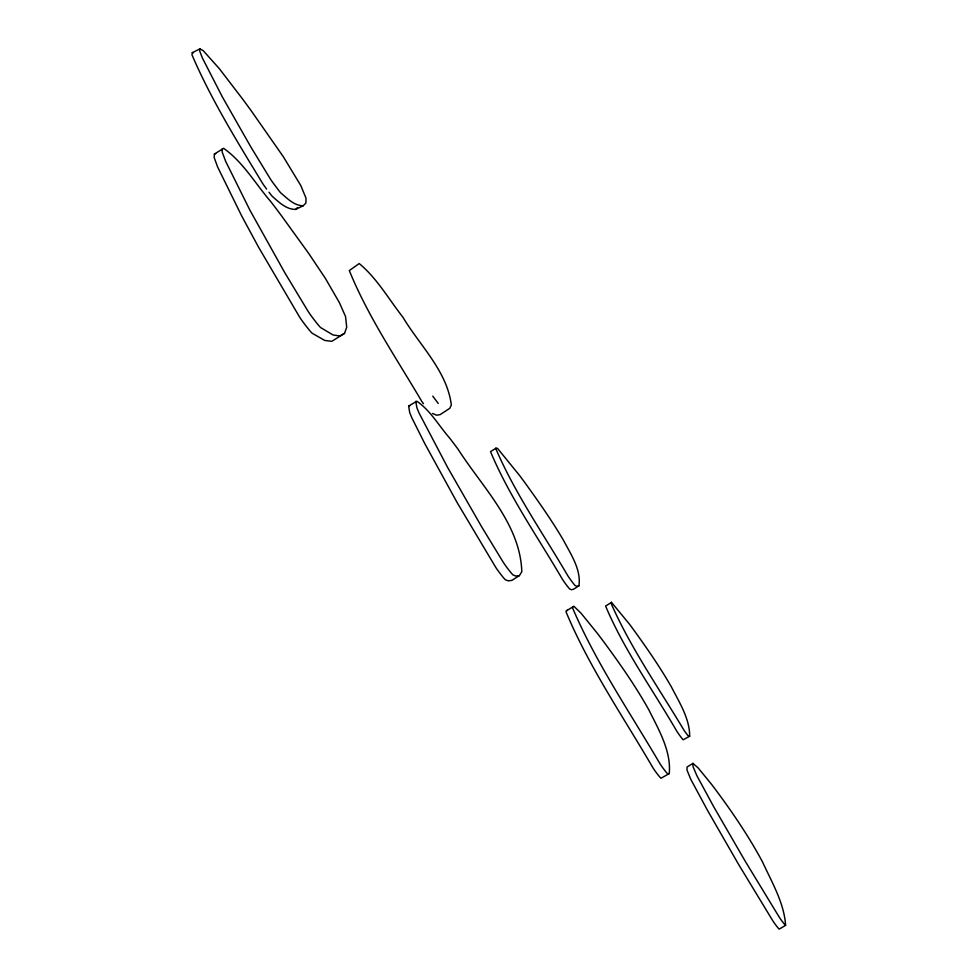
<?xml version="1.0" encoding="UTF-8"?>
<svg xmlns="http://www.w3.org/2000/svg" width="978" height="978" viewBox="0 0 978 978"><rect width="100%" height="100%" fill="white"/><g stroke="black" fill="none" stroke-linecap="round" stroke-linejoin="round"><path stroke-width="1.47" d="M222.336 148.595L222.177 152.042L225.698 161.456L250.026 210.404L284.781 272.691L307.911 311.028A11.32 1.516 56 0 0 309.94 314.085L311.126 315.735A32.8 4.34 56 0 0 314.011 319.598L316.407 322.667A32.775 4.34 56 0 0 318.706 325.491L319.708 326.628A11.271 1.504 56 0 0 320.662 327.606L333.021 334.953L339.867 335.98L344.537 333.364L346.713 327.214L345.54 316.53L339.366 302.593L325.405 278.424L308.693 253.424L281.297 215.515A191.615 24.756 55.9 0 0 270.772 201.59C255.38 183.766 243.094 161.993 223.62 148.326L214.402 154.023L214.17 157.519L217.617 166.969L241.725 216.028L258.595 247.238L299.378 316.725A11.308 1.577 55.9 0 0 301.407 319.782L302.593 321.432A32.775 4.523 55.9 0 0 305.491 325.283L307.887 328.339A32.763 4.523 55.9 0 0 310.197 331.151L311.212 332.288A11.271 1.577 56 0 0 312.178 333.254L324.745 340.442L331.774 341.346L344.537 333.364M199.989 48.9L199.683 51.052L202.47 58.154L222.287 96.798L250.796 146.883L269.904 178.228A9.56 1.039 55.8 0 0 272.471 182.067L279.146 190.979A9.535 1.039 55.8 0 0 281.175 193.277C287.581 198.656 294.329 205.808 303.253 205.735L305.906 203.033L306.004 198.167L300.796 185.551L283.327 156.737L251.199 110.758A162.629 17.139 55.7 0 0 242.104 98.387L219.292 68.619L203.204 50.66L199.989 48.9L192.324 52.616L191.969 54.805C211.272 99.878 237.422 141.871 262.825 183.754A9.572 1.088 55.7 0 0 264.366 185.991L266.591 189.047M415.748 401.359L416.921 407.875L419.024 412.96L447.716 467.594L481.689 526.873L503.022 561.885A9.866 1.198 57.4 0 0 504.782 564.538L505.748 565.92A28.606 3.435 57.4 0 0 508.059 569.013L509.917 571.396A28.594 3.435 57.4 0 0 511.665 573.511L512.386 574.318A9.841 1.186 57.4 0 0 513.034 574.93L515.846 576.079L519.416 575.577L521.812 571.727C520.272 523.976 482.435 487.374 458.059 449.208A167.006 19.731 57.2 0 0 449.623 438.058C438.926 425.833 430.369 410.357 416.848 401.237L408.633 406.017L409.709 412.606L411.787 417.704L424.758 443.584L457.093 502.496L495.381 566.775A9.866 1.247 57.4 0 0 497.142 569.428L498.108 570.797A28.594 3.582 57.4 0 0 500.43 573.89L502.301 576.262A28.582 3.582 57.4 0 0 504.049 578.377L504.782 579.172A9.829 1.235 57.4 0 0 505.43 579.783L508.303 580.883L511.995 580.309L519.416 575.577M692.974 763.366L692.95 766.397L696.813 775.566L713.647 806.63L745.065 860.97L778.879 916.557A8.313 0.758 58.7 0 0 780.261 918.66L780.97 919.675A24.108 2.2 58.7 0 0 782.559 921.826L783.781 923.391A24.108 2.2 58.7 0 0 784.857 924.675L785.273 925.102A8.301 0.758 58.7 0 0 785.578 925.31C784.234 903.049 771.715 882.034 762.449 861.789C749.185 837.131 733.5 813.855 716.862 791.373A140.551 12.738 58.6 0 0 711.079 783.733L698.121 767.901L692.974 763.366L687.069 767.009L686.996 770.077L690.774 779.283L707.522 810.395L738.806 864.772L772.547 920.371A8.313 0.795 58.8 0 0 773.928 922.474L774.637 923.476A24.095 2.298 58.7 0 0 776.239 925.628L777.461 927.181A24.095 2.286 58.7 0 0 778.549 928.464L778.965 928.892A8.301 0.795 58.8 0 0 779.27 929.1L785.676 925.298M572.815 606.788L572.521 607.803C595.785 662.473 629.856 712.302 659.844 763.512A8.936 0.941 58.3 0 0 661.385 765.847L662.204 767.009A25.905 2.714 58.2 0 0 664.086 769.539L665.566 771.446A25.893 2.714 58.2 0 0 666.91 773.06L667.448 773.647A8.912 0.941 58.3 0 0 667.888 774.014L669.258 773.561C671.385 751.153 658.561 729.405 648.744 709.661C635.492 686.018 619.966 663.756 603.866 641.984A151.089 15.66 58.1 0 0 596.996 632.888L581.005 613.182L573.866 606.238L566.372 610.871L566.054 611.91C588.903 666.715 623.059 716.544 652.937 767.779A8.924 0.978 58.3 0 0 654.478 770.114L655.297 771.275A25.893 2.836 58.3 0 0 657.192 773.806L658.683 775.701A25.88 2.824 58.3 0 0 660.028 777.314L660.578 777.889A8.912 0.978 58.3 0 0 661.018 778.243L669.258 773.561M689.661 736.251C689.796 718.72 679.258 702.302 671.385 686.898C660.37 667.742 647.839 649.502 634.93 631.592A121.309 10.122 57.9 0 0 629.453 624.147L611.482 602.338L605.614 606.079C624.062 649.991 652.876 689.918 676.825 731.238A7.127 0.636 58 0 0 678.06 733.109L678.708 734.05A20.721 1.822 58 0 0 680.199 736.104L681.373 737.656A20.721 1.822 58 0 0 682.424 738.989L682.84 739.466A7.115 0.623 58.1 0 0 683.182 739.784L689.661 736.251L687.986 735.639A20.721 1.748 58 0 1 686.886 734.233L685.712 732.693A20.734 1.748 58 0 1 684.233 730.627C659.184 688.598 630.309 647.497 610.834 602.778L611.482 602.338M578.939 585.81C581.299 569.575 570.749 554.135 563.45 540.235C552.142 520.981 539.306 502.68 526.262 484.575A130.624 12.103 57.4 0 0 519.868 475.87L497.594 448.45L496.237 448.022L490.528 451.64C509.22 496.384 537.766 536.995 562.179 578.89A7.677 0.758 57.5 0 0 563.536 580.956L564.269 582.02A22.298 2.176 57.5 0 0 566.005 584.404L567.387 586.238A22.298 2.176 57.5 0 0 568.683 587.864L569.208 588.487A7.665 0.746 57.5 0 0 569.661 588.952L571.494 589.746L573.609 589.196L578.939 585.81L576.886 586.323L575.088 585.504A7.665 0.721 57.5 0 1 574.636 585.04L574.11 584.416A22.311 2.09 57.5 0 1 572.839 582.778L571.445 580.944A22.311 2.09 57.5 0 1 569.722 578.548L568.988 577.485A7.677 0.721 57.5 0 1 567.631 575.431C543.132 533.536 514.673 492.936 495.675 448.291M268.987 192.226L271.065 194.879A9.535 1.088 55.7 0 0 272.361 196.407C278.962 202.238 286.297 209.536 295.662 209.402L297.532 207.556M566.372 610.871L567.46 610.284M295.662 209.402L303.253 205.735M214.402 154.023L215.735 153.717M408.633 406.017L409.77 405.882M192.324 52.616L193.546 52.836M432.459 413.474L436.64 415.222L440.112 414.635L449.721 408.352L451.335 405.039C447.178 371.175 419.721 345.417 402.863 317.165C388.718 299.097 376.872 278.119 359.207 263.547L349.317 270.564C367.924 316.407 396.322 358.156 421.408 400.76M432.765 396.127L438.23 403.437M423.437 403.657L421.983 401.603"/></g></svg>
